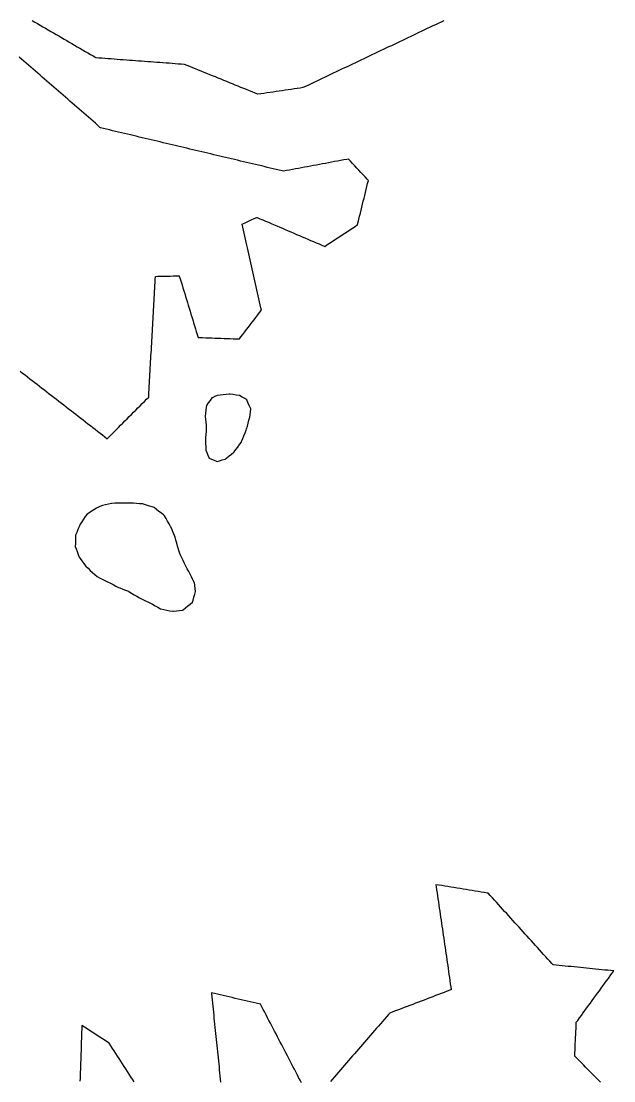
# Model space of a CAD drawing. Header units: millimetres. Extents: x 32 to 3054, y 42 to 5568.
# Drawn here: x 2623.8 to 2817.5, y 3836.1 to 4182.5 of the extents above; entities that cross this region are included whole.
import ezdxf

# ---------------------------------------------------------------- set-up
doc = ezdxf.new("R2010")
doc.units = ezdxf.units.MM
for name, color, linetype in [('ALL_ISLANDS', 7, 'Continuous'), ('OUTLINE_ISLAND_01', 7, 'Continuous'), ('OUTLINE_ISLAND_18', 7, 'Continuous'), ('OUTLINE_ISLAND_52', 7, 'Continuous')]:
    doc.layers.add(name, color=color, linetype=linetype)

msp = doc.modelspace()

# ---------------------------------------------------------------- linework, layer by layer
at = {"layer": 'ALL_ISLANDS'}
for points in [[(2627.4408, 4182.7192), (2628.3051, 4182.2162), (2629.1693, 4181.7131), (2630.0336, 4181.21), (2630.8978, 4180.7069), (2631.762, 4180.2038), (2632.6263, 4179.7007), (2633.4905, 4179.1977), (2634.3547, 4178.6946), (2635.219, 4178.1915), (2636.0832, 4177.6884), (2636.9474, 4177.1853), (2637.8117, 4176.6822), (2638.6759, 4176.1791), (2639.5402, 4175.6761), (2640.4044, 4175.173), (2641.2686, 4174.6699), (2642.1329, 4174.1668), (2642.9971, 4173.6637), (2643.8613, 4173.1606), (2644.7256, 4172.6576), (2645.5898, 4172.1545), (2646.4541, 4171.6514), (2647.3183, 4171.1483), (2648.1825, 4170.6452), (2648.2021, 4170.6438), (2649.1993, 4170.5692), (2650.1965, 4170.4947), (2651.1937, 4170.4201), (2652.1909, 4170.3456), (2653.1881, 4170.271), (2654.1854, 4170.1965), (2655.1826, 4170.1219), (2656.1798, 4170.0474), (2657.177, 4169.9728), (2658.1742, 4169.8983), (2659.1714, 4169.8237), (2660.1687, 4169.7492), (2661.1659, 4169.6746), (2662.1631, 4169.6001), (2663.1603, 4169.5255), (2664.1575, 4169.451), (2665.1547, 4169.3764), (2666.152, 4169.3019), (2667.1492, 4169.2273), (2668.1464, 4169.1527), (2669.1436, 4169.0782), (2670.1408, 4169.0036), (2671.138, 4168.9291), (2672.1353, 4168.8545), (2673.1325, 4168.78), (2674.1297, 4168.7054), (2675.1269, 4168.6309), (2676.1241, 4168.5563), (2677.1214, 4168.4818), (2677.9296, 4168.1533), (2678.856, 4167.7767), (2679.7824, 4167.4002), (2680.7088, 4167.0237), (2681.6352, 4166.6471), (2682.5616, 4166.2706), (2683.488, 4165.894), (2684.4144, 4165.5175), (2685.3408, 4165.141), (2686.2672, 4164.7644), (2687.1936, 4164.3879), (2688.12, 4164.0114), (2689.0464, 4163.6348), (2689.9728, 4163.2583), (2690.8992, 4162.8817), (2691.8256, 4162.5052), (2692.752, 4162.1287), (2693.6784, 4161.7521), (2694.6048, 4161.3756), (2695.5312, 4160.999), (2696.4576, 4160.6225), (2697.384, 4160.246), (2698.3104, 4159.8694), (2699.2368, 4159.4929), (2700.1632, 4159.1163), (2701.0896, 4158.7398), (2701.1708, 4158.7516), (2702.1604, 4158.8954), (2703.15, 4159.0392), (2704.1396, 4159.183), (2705.1292, 4159.3268), (2706.1189, 4159.4706), (2707.1085, 4159.6144), (2708.0981, 4159.7582), (2709.0877, 4159.902), (2710.0773, 4160.0458), (2711.0669, 4160.1896), (2712.0565, 4160.3335), (2713.0461, 4160.4773), (2714.0357, 4160.6211), (2715.0253, 4160.7649), (2716.0149, 4160.9087), (2716.8866, 4161.3227), (2717.7899, 4161.7517), (2718.6932, 4162.1807), (2719.5965, 4162.6097), (2720.4998, 4163.0387), (2721.4031, 4163.4678), (2722.3064, 4163.8968), (2723.2097, 4164.3258), (2724.113, 4164.7548), (2725.0163, 4165.1838), (2725.9196, 4165.6128), (2726.8229, 4166.0418), (2727.7262, 4166.4709), (2728.6295, 4166.8999), (2729.5328, 4167.3289), (2730.4361, 4167.7579), (2731.3394, 4168.1869), (2732.2427, 4168.6159), (2733.146, 4169.0449), (2734.0493, 4169.474), (2734.9526, 4169.903), (2735.8559, 4170.332), (2736.7592, 4170.761), (2737.6625, 4171.19), (2738.5658, 4171.619), (2739.4691, 4172.048), (2740.3724, 4172.477), (2741.2757, 4172.9061), (2742.179, 4173.3351), (2743.0823, 4173.7641), (2743.9856, 4174.1931), (2744.8889, 4174.6221), (2745.7922, 4175.0511), (2746.6955, 4175.4801), (2747.5988, 4175.9092), (2748.5021, 4176.3382), (2749.4054, 4176.7672), (2750.3087, 4177.1962), (2751.212, 4177.6252), (2752.1153, 4178.0542), (2753.0186, 4178.4832), (2753.9219, 4178.9123), (2754.8252, 4179.3413), (2755.7285, 4179.7703), (2756.6318, 4180.1993), (2757.535, 4180.6283), (2758.4383, 4181.0573), (2759.3416, 4181.4863), (2760.2449, 4181.9154), (2761.1482, 4182.3444), (2762.0515, 4182.7734)], [(2623.4974, 4068.076), (2624.2873, 4067.4628), (2625.0773, 4066.8497), (2625.8672, 4066.2365), (2626.6572, 4065.6233), (2627.4471, 4065.0102), (2628.2371, 4064.397), (2629.027, 4063.7838), (2629.817, 4063.1706), (2630.6069, 4062.5575), (2631.3969, 4061.9443), (2632.1869, 4061.3311), (2632.9768, 4060.718), (2633.7668, 4060.1048), (2634.5567, 4059.4916), (2635.3467, 4058.8785), (2636.1366, 4058.2653), (2636.9266, 4057.6521), (2637.7165, 4057.039), (2638.5065, 4056.4258), (2639.2964, 4055.8126), (2640.0864, 4055.1995), (2640.8763, 4054.5863), (2641.6663, 4053.9731), (2642.4562, 4053.36), (2643.2462, 4052.7468), (2644.0361, 4052.1336), (2644.8261, 4051.5205), (2645.6161, 4050.9073), (2646.406, 4050.2941), (2647.196, 4049.681), (2647.9859, 4049.0678), (2648.7759, 4048.4546), (2649.5658, 4047.8415), (2650.3558, 4047.2283), (2651.1457, 4046.6151), (2651.9357, 4046.002), (2652.0859, 4046.153), (2652.7912, 4046.8619), (2653.4965, 4047.5708), (2654.2018, 4048.2797), (2654.9071, 4048.9887), (2655.6123, 4049.6976), (2656.3176, 4050.4065), (2657.0229, 4051.1154), (2657.7282, 4051.8243), (2658.4335, 4052.5333), (2659.1388, 4053.2422), (2659.8441, 4053.9511), (2660.5494, 4054.66), (2661.2546, 4055.369), (2661.9599, 4056.0779), (2662.6652, 4056.7868), (2663.3705, 4057.4957), (2664.0758, 4058.2046), (2664.7811, 4058.9136), (2665.4864, 4059.6225), (2665.5149, 4060.1391), (2665.57, 4061.1376), (2665.6251, 4062.1361), (2665.6802, 4063.1346), (2665.7353, 4064.133), (2665.7904, 4065.1315), (2665.8455, 4066.13), (2665.9006, 4067.1285), (2665.9557, 4068.127), (2666.0109, 4069.1254), (2666.066, 4070.1239), (2666.1211, 4071.1224), (2666.1762, 4072.1209), (2666.2313, 4073.1194), (2666.2864, 4074.1178), (2666.3415, 4075.1163), (2666.3966, 4076.1148), (2666.4517, 4077.1133), (2666.5068, 4078.1118), (2666.5619, 4079.1102), (2666.617, 4080.1087), (2666.6722, 4081.1072), (2666.7273, 4082.1057), (2666.7824, 4083.1042), (2666.8375, 4084.1027), (2666.8926, 4085.1011), (2666.9477, 4086.0996), (2667.0028, 4087.0981), (2667.0579, 4088.0966), (2667.113, 4089.0951), (2667.1681, 4090.0935), (2667.2232, 4091.092), (2667.2783, 4092.0905), (2667.3334, 4093.089), (2667.3886, 4094.0875), (2667.4437, 4095.0859), (2667.4988, 4096.0844), (2667.5539, 4097.0829), (2667.609, 4098.0814), (2667.6641, 4099.0799), (2668.4741, 4099.0974), (2669.4738, 4099.1191), (2670.4736, 4099.1408), (2671.4734, 4099.1624), (2672.4731, 4099.1841), (2673.4729, 4099.2058), (2674.4727, 4099.2274), (2675.4724, 4099.2491), (2675.491, 4099.1884), (2675.7834, 4098.2321), (2676.0758, 4097.2758), (2676.3683, 4096.3195), (2676.6607, 4095.3632), (2676.9531, 4094.4069), (2677.2455, 4093.4506), (2677.5379, 4092.4943), (2677.8303, 4091.5381), (2678.1228, 4090.5818), (2678.4152, 4089.6255), (2678.7076, 4088.6692), (2679, 4087.7129), (2679.2924, 4086.7566), (2679.5849, 4085.8003), (2679.8773, 4084.844), (2680.1697, 4083.8877), (2680.4621, 4082.9314), (2680.7545, 4081.9752), (2681.047, 4081.0189), (2681.3394, 4080.0626), (2681.6318, 4079.1063), (2682.1118, 4079.0887), (2683.1111, 4079.0522), (2684.1104, 4079.0156), (2685.1098, 4078.9791), (2686.1091, 4078.9425), (2687.1084, 4078.906), (2688.1078, 4078.8695), (2689.1071, 4078.8329), (2690.1064, 4078.7964), (2691.1058, 4078.7598), (2692.1051, 4078.7233), (2693.1044, 4078.6867), (2694.1038, 4078.6502), (2695.1031, 4078.6136), (2695.6398, 4079.3133), (2696.2484, 4080.1067), (2696.8571, 4080.9002), (2697.4657, 4081.6936), (2698.0743, 4082.4871), (2698.683, 4083.2805), (2699.2916, 4084.0739), (2699.9003, 4084.8674), (2700.5089, 4085.6608), (2701.1176, 4086.4543), (2701.7262, 4087.2477), (2702.3348, 4088.0412), (2702.156, 4088.8424), (2701.9382, 4089.8183), (2701.7204, 4090.7943), (2701.5026, 4091.7703), (2701.2848, 4092.7463), (2701.067, 4093.7223), (2700.8492, 4094.6983), (2700.6314, 4095.6743), (2700.4136, 4096.6503), (2700.1958, 4097.6263), (2699.978, 4098.6023), (2699.7602, 4099.5783), (2699.5424, 4100.5543), (2699.3246, 4101.5303), (2699.1068, 4102.5062), (2698.889, 4103.4822), (2698.6712, 4104.4582), (2698.4534, 4105.4342), (2698.2355, 4106.4102), (2698.0177, 4107.3862), (2697.7999, 4108.3622), (2697.5821, 4109.3382), (2697.3643, 4110.3142), (2697.1465, 4111.2902), (2696.9287, 4112.2662), (2696.7109, 4113.2422), (2696.4931, 4114.2182), (2696.2753, 4115.1941), (2696.0575, 4116.1701), (2696.2804, 4116.274), (2697.1869, 4116.6962), (2698.0934, 4117.1184), (2698.9999, 4117.5407), (2699.9064, 4117.9629), (2700.8128, 4118.3851), (2700.9298, 4118.3351), (2701.8491, 4117.9416), (2702.7684, 4117.5481), (2703.6878, 4117.1546), (2704.6071, 4116.7611), (2705.5264, 4116.3676), (2706.4457, 4115.974), (2707.3651, 4115.5805), (2708.2844, 4115.187), (2709.2037, 4114.7935), (2710.123, 4114.4), (2711.0423, 4114.0065), (2711.9617, 4113.613), (2712.881, 4113.2195), (2713.8003, 4112.826), (2714.7196, 4112.4325), (2715.639, 4112.039), (2716.5583, 4111.6455), (2717.4776, 4111.252), (2718.3969, 4110.8585), (2719.3162, 4110.465), (2720.2356, 4110.0715), (2721.1549, 4109.678), (2722.0742, 4109.2845), (2722.9935, 4108.891), (2723.7277, 4109.376), (2724.562, 4109.9272), (2725.3964, 4110.4785), (2726.2307, 4111.0297), (2727.0651, 4111.5809), (2727.8994, 4112.1322), (2728.7338, 4112.6834), (2729.5681, 4113.2346), (2730.4025, 4113.7859), (2731.2368, 4114.3371), (2732.0712, 4114.8884), (2732.9055, 4115.4396), (2733.7399, 4115.9908), (2733.9453, 4116.8291), (2734.1834, 4117.8004), (2734.4214, 4118.7716), (2734.6595, 4119.7429), (2734.8976, 4120.7141), (2735.1356, 4121.6854), (2735.3737, 4122.6566), (2735.6117, 4123.6279), (2735.8498, 4124.5991), (2736.0878, 4125.5704), (2736.3259, 4126.5416), (2736.564, 4127.5129), (2736.802, 4128.4841), (2737.0401, 4129.4554), (2737.2781, 4130.4266), (2736.8926, 4130.842), (2736.2122, 4131.5749), (2735.5319, 4132.3078), (2734.8516, 4133.0407), (2734.1712, 4133.7736), (2733.4909, 4134.5065), (2732.8105, 4135.2393), (2732.1302, 4135.9722), (2731.4498, 4136.7051), (2730.7695, 4137.438), (2730.1836, 4137.3285), (2729.2006, 4137.1447), (2728.2176, 4136.9609), (2727.2347, 4136.7772), (2726.2517, 4136.5934), (2725.2687, 4136.4096), (2724.2858, 4136.2258), (2723.3028, 4136.0421), (2722.3198, 4135.8583), (2721.3369, 4135.6745), (2720.3539, 4135.4907), (2719.3709, 4135.3069), (2718.388, 4135.1232), (2717.405, 4134.9394), (2716.422, 4134.7556), (2715.4391, 4134.5718), (2714.4561, 4134.3881), (2713.4731, 4134.2043), (2712.4902, 4134.0205), (2711.5072, 4133.8367), (2710.5242, 4133.653), (2709.5413, 4133.4692), (2709.1092, 4133.5716), (2708.1362, 4133.8022), (2707.1631, 4134.0329), (2706.1901, 4134.2635), (2705.217, 4134.4941), (2704.244, 4134.7248), (2703.271, 4134.9554), (2702.2979, 4135.1861), (2701.3249, 4135.4167), (2700.3518, 4135.6473), (2699.3788, 4135.878), (2698.4058, 4136.1086), (2697.4327, 4136.3393), (2696.4597, 4136.5699), (2695.4867, 4136.8005), (2694.5136, 4137.0312), (2693.5406, 4137.2618), (2692.5675, 4137.4925), (2691.5945, 4137.7231), (2690.6215, 4137.9537), (2689.6484, 4138.1844), (2688.6754, 4138.415), (2687.7023, 4138.6457), (2686.7293, 4138.8763), (2685.7563, 4139.1069), (2684.7832, 4139.3376), (2683.8102, 4139.5682), (2682.8371, 4139.7989), (2681.8641, 4140.0295), (2680.8911, 4140.2601), (2679.918, 4140.4908), (2678.945, 4140.7214), (2677.9719, 4140.9521), (2676.9989, 4141.1827), (2676.0259, 4141.4133), (2675.0528, 4141.644), (2674.0798, 4141.8746), (2673.1067, 4142.1052), (2672.1337, 4142.3359), (2671.1607, 4142.5665), (2670.1876, 4142.7972), (2669.2146, 4143.0278), (2668.2416, 4143.2584), (2667.2685, 4143.4891), (2666.2955, 4143.7197), (2665.3224, 4143.9504), (2664.3494, 4144.181), (2663.3764, 4144.4116), (2662.4033, 4144.6423), (2661.4303, 4144.8729), (2660.4572, 4145.1036), (2659.4842, 4145.3342), (2658.5112, 4145.5648), (2657.5381, 4145.7955), (2656.5651, 4146.0261), (2655.592, 4146.2568), (2654.619, 4146.4874), (2653.646, 4146.718), (2652.6729, 4146.9487), (2651.6999, 4147.1793), (2650.7268, 4147.41), (2649.7538, 4147.6406), (2649.5608, 4147.8087), (2648.8068, 4148.4656), (2648.0528, 4149.1225), (2647.2988, 4149.7794), (2646.5448, 4150.4362), (2645.7908, 4151.0931), (2645.0368, 4151.75), (2644.2828, 4152.4069), (2643.5288, 4153.0637), (2642.7748, 4153.7206), (2642.0208, 4154.3775), (2641.2668, 4155.0344), (2640.5128, 4155.6912), (2639.7588, 4156.3481), (2639.0048, 4157.005), (2638.2508, 4157.6619), (2637.4968, 4158.3187), (2636.7428, 4158.9756), (2635.9888, 4159.6325), (2635.2348, 4160.2894), (2634.4808, 4160.9462), (2633.7268, 4161.6031), (2632.9728, 4162.26), (2632.2188, 4162.9169), (2631.4648, 4163.5737), (2630.7108, 4164.2306), (2629.9568, 4164.8875), (2629.2028, 4165.5444), (2628.4488, 4166.2012), (2627.6948, 4166.8581), (2626.9408, 4167.515), (2626.1868, 4168.1719), (2625.4328, 4168.8287), (2624.6788, 4169.4856), (2623.9248, 4170.1425), (2623.1708, 4170.7994)], [(2813.146, 3835.5793), (2812.4442, 3836.2917), (2811.7424, 3837.0041), (2811.0406, 3837.7164), (2810.3388, 3838.4288), (2809.637, 3839.1412), (2808.9352, 3839.8535), (2808.2334, 3840.5659), (2807.5316, 3841.2783), (2806.8298, 3841.9906), (2806.1279, 3842.703), (2805.4261, 3843.4154), (2804.7243, 3844.1277), (2804.7271, 3844.1881), (2804.7729, 3845.1871), (2804.8188, 3846.186), (2804.8646, 3847.185), (2804.9104, 3848.1839), (2804.9562, 3849.1829), (2805.0021, 3850.1818), (2805.0479, 3851.1808), (2805.0937, 3852.1797), (2805.1395, 3853.1787), (2805.1854, 3854.1776), (2805.2312, 3855.1766), (2805.7007, 3855.8206), (2806.2898, 3856.6286), (2806.879, 3857.4367), (2807.4681, 3858.2447), (2808.0572, 3859.0528), (2808.6463, 3859.8608), (2809.2354, 3860.6689), (2809.8246, 3861.4769), (2810.4137, 3862.285), (2811.0028, 3863.093), (2811.5919, 3863.9011), (2812.181, 3864.7091), (2812.7701, 3865.5172), (2813.3593, 3866.3252), (2813.9484, 3867.1332), (2814.5375, 3867.9413), (2815.1266, 3868.7493), (2815.7157, 3869.5574), (2816.3049, 3870.3654), (2816.894, 3871.1735), (2817.4831, 3871.9815), (2816.5208, 3872.0783), (2815.5258, 3872.1784), (2814.5308, 3872.2785), (2813.5358, 3872.3785), (2812.5409, 3872.4786), (2811.5459, 3872.5787), (2810.5509, 3872.6787), (2809.5559, 3872.7788), (2808.5609, 3872.8789), (2807.566, 3872.979), (2806.571, 3873.079), (2805.576, 3873.1791), (2804.581, 3873.2792), (2803.586, 3873.3792), (2802.5911, 3873.4793), (2801.5961, 3873.5794), (2800.6011, 3873.6795), (2799.6061, 3873.7795), (2798.6111, 3873.8796), (2797.6162, 3873.9797), (2797.2408, 3874.3948), (2796.5702, 3875.1366), (2795.8996, 3875.8785), (2795.229, 3876.6203), (2794.5584, 3877.3621), (2793.8878, 3878.1039), (2793.2172, 3878.8457), (2792.5466, 3879.5875), (2791.8759, 3880.3293), (2791.2053, 3881.0711), (2790.5347, 3881.8129), (2789.8641, 3882.5547), (2789.1935, 3883.2965), (2788.5229, 3884.0383), (2787.8523, 3884.7801), (2787.1816, 3885.5219), (2786.511, 3886.2638), (2785.8404, 3887.0056), (2785.1698, 3887.7474), (2784.4992, 3888.4892), (2783.8286, 3889.231), (2783.158, 3889.9728), (2782.4873, 3890.7146), (2781.8167, 3891.4564), (2781.1461, 3892.1982), (2780.4755, 3892.94), (2779.8049, 3893.6818), (2779.1343, 3894.4236), (2778.4637, 3895.1654), (2777.7931, 3895.9072), (2777.1224, 3896.6491), (2776.4518, 3897.3909), (2776.1091, 3897.4467), (2775.1221, 3897.6076), (2774.1351, 3897.7684), (2773.1481, 3897.9292), (2772.1612, 3898.0901), (2771.1742, 3898.2509), (2770.1872, 3898.4117), (2769.2002, 3898.5726), (2768.2132, 3898.7334), (2767.2263, 3898.8943), (2766.2393, 3899.0551), (2765.2523, 3899.2159), (2764.2653, 3899.3768), (2763.2783, 3899.5376), (2762.2913, 3899.6984), (2761.3044, 3899.8593), (2760.3174, 3900.0201), (2759.3304, 3900.1809), (2759.4337, 3899.4732), (2759.5782, 3898.4837), (2759.7227, 3897.4942), (2759.8671, 3896.5047), (2760.0116, 3895.5151), (2760.1561, 3894.5256), (2760.3005, 3893.5361), (2760.445, 3892.5466), (2760.5895, 3891.5571), (2760.7339, 3890.5676), (2760.8784, 3889.5781), (2761.0228, 3888.5886), (2761.1673, 3887.5991), (2761.3118, 3886.6096), (2761.4562, 3885.62), (2761.6007, 3884.6305), (2761.7452, 3883.641), (2761.8896, 3882.6515), (2762.0341, 3881.662), (2762.1786, 3880.6725), (2762.323, 3879.683), (2762.4675, 3878.6935), (2762.612, 3877.704), (2762.7564, 3876.7145), (2762.9009, 3875.7249), (2763.0453, 3874.7354), (2763.1898, 3873.7459), (2763.3343, 3872.7564), (2763.4787, 3871.7669), (2763.6232, 3870.7774), (2763.7677, 3869.7879), (2763.9121, 3868.7984), (2764.0566, 3867.8089), (2764.2011, 3866.8194), (2764.3455, 3865.8298), (2763.9214, 3865.6686), (2762.9867, 3865.3131), (2762.052, 3864.9576), (2761.1174, 3864.6022), (2760.1827, 3864.2467), (2759.248, 3863.8913), (2758.3133, 3863.5358), (2757.3786, 3863.1803), (2756.4439, 3862.8249), (2755.5092, 3862.4694), (2754.5745, 3862.114), (2753.6398, 3861.7585), (2752.7051, 3861.403), (2751.7704, 3861.0476), (2750.8357, 3860.6921), (2749.9011, 3860.3367), (2748.9664, 3859.9812), (2748.0317, 3859.6257), (2747.097, 3859.2703), (2746.1623, 3858.9148), (2745.2276, 3858.5594), (2744.2929, 3858.2039), (2743.8896, 3857.7409), (2743.2327, 3856.9868), (2742.5759, 3856.2328), (2741.9191, 3855.4787), (2741.2622, 3854.7247), (2740.6054, 3853.9707), (2739.9486, 3853.2166), (2739.2917, 3852.4626), (2738.6349, 3851.7086), (2737.9781, 3850.9545), (2737.3213, 3850.2005), (2736.6644, 3849.4464), (2736.0076, 3848.6924), (2735.3508, 3847.9384), (2734.6939, 3847.1843), (2734.0371, 3846.4303), (2733.3803, 3845.6762), (2732.7234, 3844.9222), (2732.0666, 3844.1682), (2731.4098, 3843.4141), (2730.7529, 3842.6601), (2730.0961, 3841.9061), (2729.4393, 3841.152), (2728.7825, 3840.398), (2728.1256, 3839.6439), (2727.4688, 3838.8899), (2726.812, 3838.1359), (2726.1551, 3837.3818), (2725.4983, 3836.6278), (2724.8415, 3835.8738)], [(2715.4064, 3835.4001), (2714.9447, 3836.2872), (2714.483, 3837.1742), (2714.0213, 3838.0612), (2713.5596, 3838.9482), (2713.0978, 3839.8353), (2712.6361, 3840.7223), (2712.1744, 3841.6093), (2711.7127, 3842.4964), (2711.251, 3843.3834), (2710.7893, 3844.2704), (2710.3276, 3845.1575), (2709.8659, 3846.0445), (2709.4041, 3846.9315), (2708.9424, 3847.8186), (2708.4807, 3848.7056), (2708.019, 3849.5926), (2707.5573, 3850.4796), (2707.0956, 3851.3667), (2706.6339, 3852.2537), (2706.1722, 3853.1407), (2705.7105, 3854.0278), (2705.2487, 3854.9148), (2704.787, 3855.8018), (2704.3253, 3856.6889), (2703.8636, 3857.5759), (2703.4019, 3858.4629), (2702.9402, 3859.3499), (2702.4785, 3860.237), (2702.0168, 3861.124), (2701.5584, 3861.2291), (2700.5837, 3861.4525), (2699.609, 3861.6759), (2698.6343, 3861.8994), (2697.6596, 3862.1228), (2696.6848, 3862.3462), (2695.7101, 3862.5696), (2694.7354, 3862.7931), (2693.7607, 3863.0165), (2692.786, 3863.2399), (2691.8112, 3863.4634), (2690.8365, 3863.6868), (2689.8618, 3863.9102), (2688.8871, 3864.1336), (2687.9124, 3864.3571), (2686.9376, 3864.5805), (2685.9629, 3864.8039), (2685.9969, 3864.4742), (2686.0995, 3863.4795), (2686.2022, 3862.4848), (2686.3048, 3861.4901), (2686.4074, 3860.4953), (2686.51, 3859.5006), (2686.6126, 3858.5059), (2686.7152, 3857.5112), (2686.8178, 3856.5165), (2686.9205, 3855.5217), (2687.0231, 3854.527), (2687.1257, 3853.5323), (2687.2283, 3852.5376), (2687.3309, 3851.5428), (2687.4335, 3850.5481), (2687.5362, 3849.5534), (2687.6388, 3848.5587), (2687.7414, 3847.564), (2687.844, 3846.5692), (2687.9466, 3845.5745), (2688.0492, 3844.5798), (2688.1518, 3843.5851), (2688.2545, 3842.5904), (2688.3571, 3841.5956), (2688.4597, 3840.6009), (2688.5623, 3839.6062), (2688.6649, 3838.6115), (2688.7675, 3837.6167), (2688.8702, 3836.622), (2688.9728, 3835.6273)], [(2660.6758, 3835.7215), (2660.1364, 3836.5636), (2659.5971, 3837.4057), (2659.0578, 3838.2479), (2658.5185, 3839.09), (2657.9792, 3839.9321), (2657.4399, 3840.7742), (2656.9006, 3841.6163), (2656.3613, 3842.4584), (2655.822, 3843.3005), (2655.2827, 3844.1426), (2654.7434, 3844.9847), (2654.204, 3845.8268), (2653.6647, 3846.6689), (2653.1254, 3847.511), (2652.5861, 3848.3531), (2652.0524, 3848.697), (2651.2117, 3849.2386), (2650.371, 3849.7801), (2649.5304, 3850.3217), (2648.6897, 3850.8632), (2647.8491, 3851.4048), (2647.0084, 3851.9464), (2646.1677, 3852.4879), (2645.3271, 3853.0295), (2644.4864, 3853.571), (2643.6457, 3854.1126), (2643.6382, 3853.901), (2643.6028, 3852.9016), (2643.5674, 3851.9022), (2643.5319, 3850.9029), (2643.4965, 3849.9035), (2643.4611, 3848.9041), (2643.4257, 3847.9048), (2643.3902, 3846.9054), (2643.3548, 3845.906), (2643.3194, 3844.9066), (2643.2839, 3843.9073), (2643.2485, 3842.9079), (2643.2131, 3841.9085), (2643.1776, 3840.9091), (2643.1422, 3839.9098), (2643.1068, 3838.9104), (2643.0713, 3837.911), (2643.0359, 3836.9117), (2643.0005, 3835.9123)]]:
    msp.add_lwpolyline(points, dxfattribs=at)
for points in [[(2695.0534, 4060.1328), (2694.0626, 4060.2678), (2693.0717, 4060.4029), (2692.0809, 4060.538), (2691.8116, 4060.5133), (2690.8158, 4060.422), (2689.82, 4060.3306), (2688.8241, 4060.2393), (2687.8283, 4060.1479), (2687.0748, 4059.7914), (2686.1709, 4059.3637), (2686.1418, 4059.3242), (2685.548, 4058.5196), (2684.9543, 4057.7149), (2684.3605, 4056.9103), (2684.2943, 4056.2929), (2684.1876, 4055.2986), (2684.0809, 4054.3043), (2683.9742, 4053.31), (2684.0523, 4052.3779), (2684.1358, 4051.3814), (2684.2193, 4050.3849), (2684.3028, 4049.3883), (2684.2169, 4048.3978), (2684.1305, 4047.4015), (2684.0441, 4046.4053), (2684.0465, 4046.2945), (2684.068, 4045.2947), (2684.0895, 4044.2949), (2684.111, 4043.2952), (2684.1325, 4042.2954), (2684.4657, 4041.4976), (2684.851, 4040.5748), (2685.2364, 4039.652), (2685.9765, 4039.3339), (2686.8952, 4038.939), (2687.8139, 4038.5441), (2688.578, 4038.7774), (2689.5344, 4039.0696), (2690.4908, 4039.3617), (2690.9779, 4039.7452), (2691.7637, 4040.3637), (2692.5494, 4040.9823), (2693.3351, 4041.6009), (2693.3922, 4041.6781), (2693.9863, 4042.4825), (2694.5804, 4043.2869), (2695.1745, 4044.0913), (2695.7686, 4044.8957), (2695.8524, 4045.1041), (2696.2255, 4046.0319), (2696.5986, 4046.9597), (2696.9717, 4047.8875), (2697.3448, 4048.8153), (2697.4492, 4049.1894), (2697.7178, 4050.1527), (2697.9865, 4051.1159), (2698.2552, 4052.0791), (2698.5239, 4053.0424), (2698.6103, 4053.8264), (2698.7199, 4054.8203), (2698.8294, 4055.8143), (2698.7451, 4056.0004), (2698.3322, 4056.9112), (2697.9193, 4057.822), (2697.5064, 4058.7327), (2696.8517, 4059.1064), (2695.9832, 4059.6021), (2695.1147, 4060.0978)], [(2645.3348, 4021.3321), (2644.7613, 4020.5129), (2644.1878, 4019.6937), (2643.6143, 4018.8744), (2643.0408, 4018.0552), (2642.7084, 4017.2196), (2642.3388, 4016.2904), (2641.9692, 4015.3613), (2641.5996, 4014.4321), (2641.5778, 4013.7796), (2641.5445, 4012.7802), (2641.5112, 4011.7807), (2641.4779, 4010.7813), (2641.756, 4010.0305), (2642.1035, 4009.0928), (2642.4509, 4008.1551), (2642.7983, 4007.2174), (2643.0719, 4006.8375), (2643.6563, 4006.026), (2644.2407, 4005.2145), (2644.8251, 4004.4031), (2644.9192, 4004.3164), (2645.6548, 4003.639), (2646.3903, 4002.9616), (2647.1259, 4002.2841), (2647.8615, 4001.6067), (2648.5971, 4000.9292), (2649.3718, 4000.5377), (2650.2642, 4000.0865), (2651.1567, 3999.6354), (2652.0491, 3999.1843), (2652.9416, 3998.7332), (2653.8341, 3998.2821), (2654.7265, 3997.8309), (2655.619, 3997.3798), (2656.0638, 3997.2039), (2656.9937, 3996.8362), (2657.9236, 3996.4685), (2658.8536, 3996.1007), (2659.013, 3996.0083), (2659.8783, 3995.507), (2660.7435, 3995.0056), (2661.6087, 3994.5042), (2662.4739, 3994.0028), (2662.6811, 3993.9008), (2663.5782, 3993.4589), (2664.4753, 3993.017), (2665.3723, 3992.5751), (2666.2694, 3992.1332), (2666.7549, 3991.8596), (2667.6261, 3991.3688), (2668.4974, 3990.8779), (2669.3686, 3990.387), (2669.42, 3990.3764), (2670.3993, 3990.174), (2671.3786, 3989.9716), (2672.3579, 3989.7692), (2673.3372, 3989.5668), (2673.5998, 3989.6005), (2674.5917, 3989.7276), (2675.5836, 3989.8548), (2676.5754, 3989.9819), (2676.6945, 3990.0762), (2677.4783, 3990.6972), (2678.2621, 3991.3182), (2679.046, 3991.9391), (2679.8298, 3992.5601), (2679.9961, 3993.1886), (2680.2518, 3994.1553), (2680.5076, 3995.1221), (2680.7634, 3996.0888), (2680.645, 3997.0318), (2680.5204, 3998.024), (2680.3958, 3999.0162), (2680.3919, 3999.0237), (2679.9327, 3999.9121), (2679.4735, 4000.8004), (2679.0144, 4001.6888), (2678.5552, 4002.5771), (2678.096, 4003.4655), (2677.6369, 4004.3538), (2677.1777, 4005.2422), (2676.7186, 4006.1305), (2676.2594, 4007.0189), (2675.9167, 4007.9152), (2675.5596, 4008.8493), (2675.2025, 4009.7833), (2675.1654, 4009.9235), (2674.9095, 4010.8902), (2674.6536, 4011.8569), (2674.3977, 4012.8236), (2674.1418, 4013.7903), (2673.8815, 4014.4075), (2673.4928, 4015.3288), (2673.1042, 4016.2502), (2672.7155, 4017.1716), (2672.6513, 4017.2853), (2672.1589, 4018.1556), (2671.6665, 4019.026), (2671.1741, 4019.8964), (2670.6817, 4020.7668), (2670.4071, 4020.9845), (2669.6235, 4021.6057), (2668.8398, 4022.227), (2668.0562, 4022.8482), (2667.2726, 4023.4694), (2666.6513, 4023.6783), (2665.7035, 4023.9971), (2664.7556, 4024.3158), (2663.8078, 4024.6345), (2663.5142, 4024.662), (2662.5186, 4024.7552), (2661.5229, 4024.8484), (2660.5273, 4024.9415), (2660.4465, 4024.9407), (2659.4465, 4024.9304), (2658.4466, 4024.9201), (2657.4466, 4024.9097), (2656.4467, 4024.8994), (2655.4467, 4024.8891), (2654.4468, 4024.8788), (2653.4468, 4024.8685), (2653.3396, 4024.8418), (2652.3693, 4024.5998), (2651.3991, 4024.3579), (2650.4288, 4024.116), (2649.4585, 4023.874), (2649.2778, 4023.7626), (2648.4265, 4023.2379), (2647.5752, 4022.7132), (2646.724, 4022.1884), (2645.8727, 4021.6637)]]:
    msp.add_lwpolyline(points, close=True, dxfattribs=at)
at = {"layer": 'OUTLINE_ISLAND_01'}
for points in [[(2627.4408, 4182.7192), (2628.3051, 4182.2162), (2629.1693, 4181.7131), (2630.0336, 4181.21), (2630.8978, 4180.7069), (2631.762, 4180.2038), (2632.6263, 4179.7007), (2633.4905, 4179.1977), (2634.3547, 4178.6946), (2635.219, 4178.1915), (2636.0832, 4177.6884), (2636.9474, 4177.1853), (2637.8117, 4176.6822), (2638.6759, 4176.1791), (2639.5402, 4175.6761), (2640.4044, 4175.173), (2641.2686, 4174.6699), (2642.1329, 4174.1668), (2642.9971, 4173.6637), (2643.8613, 4173.1606), (2644.7256, 4172.6576), (2645.5898, 4172.1545), (2646.4541, 4171.6514), (2647.3183, 4171.1483), (2648.1825, 4170.6452), (2648.2021, 4170.6438), (2649.1993, 4170.5692), (2650.1965, 4170.4947), (2651.1937, 4170.4201), (2652.1909, 4170.3456), (2653.1881, 4170.271), (2654.1854, 4170.1965), (2655.1826, 4170.1219), (2656.1798, 4170.0474), (2657.177, 4169.9728), (2658.1742, 4169.8983), (2659.1714, 4169.8237), (2660.1687, 4169.7492), (2661.1659, 4169.6746), (2662.1631, 4169.6001), (2663.1603, 4169.5255), (2664.1575, 4169.451), (2665.1547, 4169.3764), (2666.152, 4169.3019), (2667.1492, 4169.2273), (2668.1464, 4169.1527), (2669.1436, 4169.0782), (2670.1408, 4169.0036), (2671.138, 4168.9291), (2672.1353, 4168.8545), (2673.1325, 4168.78), (2674.1297, 4168.7054), (2675.1269, 4168.6309), (2676.1241, 4168.5563), (2677.1214, 4168.4818), (2677.9296, 4168.1533), (2678.856, 4167.7767), (2679.7824, 4167.4002), (2680.7088, 4167.0237), (2681.6352, 4166.6471), (2682.5616, 4166.2706), (2683.488, 4165.894), (2684.4144, 4165.5175), (2685.3408, 4165.141), (2686.2672, 4164.7644), (2687.1936, 4164.3879), (2688.12, 4164.0114), (2689.0464, 4163.6348), (2689.9728, 4163.2583), (2690.8992, 4162.8817), (2691.8256, 4162.5052), (2692.752, 4162.1287), (2693.6784, 4161.7521), (2694.6048, 4161.3756), (2695.5312, 4160.999), (2696.4576, 4160.6225), (2697.384, 4160.246), (2698.3104, 4159.8694), (2699.2368, 4159.4929), (2700.1632, 4159.1163), (2701.0896, 4158.7398), (2701.1708, 4158.7516), (2702.1604, 4158.8954), (2703.15, 4159.0392), (2704.1396, 4159.183), (2705.1292, 4159.3268), (2706.1189, 4159.4706), (2707.1085, 4159.6144), (2708.0981, 4159.7582), (2709.0877, 4159.902), (2710.0773, 4160.0458), (2711.0669, 4160.1896), (2712.0565, 4160.3335), (2713.0461, 4160.4773), (2714.0357, 4160.6211), (2715.0253, 4160.7649), (2716.0149, 4160.9087), (2716.8866, 4161.3227), (2717.7899, 4161.7517), (2718.6932, 4162.1807), (2719.5965, 4162.6097), (2720.4998, 4163.0387), (2721.4031, 4163.4678), (2722.3064, 4163.8968), (2723.2097, 4164.3258), (2724.113, 4164.7548), (2725.0163, 4165.1838), (2725.9196, 4165.6128), (2726.8229, 4166.0418), (2727.7262, 4166.4709), (2728.6295, 4166.8999), (2729.5328, 4167.3289), (2730.4361, 4167.7579), (2731.3394, 4168.1869), (2732.2427, 4168.6159), (2733.146, 4169.0449), (2734.0493, 4169.474), (2734.9526, 4169.903), (2735.8559, 4170.332), (2736.7592, 4170.761), (2737.6625, 4171.19), (2738.5658, 4171.619), (2739.4691, 4172.048), (2740.3724, 4172.477), (2741.2757, 4172.9061), (2742.179, 4173.3351), (2743.0823, 4173.7641), (2743.9856, 4174.1931), (2744.8889, 4174.6221), (2745.7922, 4175.0511), (2746.6955, 4175.4801), (2747.5988, 4175.9092), (2748.5021, 4176.3382), (2749.4054, 4176.7672), (2750.3087, 4177.1962), (2751.212, 4177.6252), (2752.1153, 4178.0542), (2753.0186, 4178.4832), (2753.9219, 4178.9123), (2754.8252, 4179.3413), (2755.7285, 4179.7703), (2756.6318, 4180.1993), (2757.535, 4180.6283), (2758.4383, 4181.0573), (2759.3416, 4181.4863), (2760.2449, 4181.9154), (2761.1482, 4182.3444), (2762.0515, 4182.7734)], [(2623.4974, 4068.076), (2624.2873, 4067.4628), (2625.0773, 4066.8497), (2625.8672, 4066.2365), (2626.6572, 4065.6233), (2627.4471, 4065.0102), (2628.2371, 4064.397), (2629.027, 4063.7838), (2629.817, 4063.1706), (2630.6069, 4062.5575), (2631.3969, 4061.9443), (2632.1869, 4061.3311), (2632.9768, 4060.718), (2633.7668, 4060.1048), (2634.5567, 4059.4916), (2635.3467, 4058.8785), (2636.1366, 4058.2653), (2636.9266, 4057.6521), (2637.7165, 4057.039), (2638.5065, 4056.4258), (2639.2964, 4055.8126), (2640.0864, 4055.1995), (2640.8763, 4054.5863), (2641.6663, 4053.9731), (2642.4562, 4053.36), (2643.2462, 4052.7468), (2644.0361, 4052.1336), (2644.8261, 4051.5205), (2645.6161, 4050.9073), (2646.406, 4050.2941), (2647.196, 4049.681), (2647.9859, 4049.0678), (2648.7759, 4048.4546), (2649.5658, 4047.8415), (2650.3558, 4047.2283), (2651.1457, 4046.6151), (2651.9357, 4046.002), (2652.0859, 4046.153), (2652.7912, 4046.8619), (2653.4965, 4047.5708), (2654.2018, 4048.2797), (2654.9071, 4048.9887), (2655.6123, 4049.6976), (2656.3176, 4050.4065), (2657.0229, 4051.1154), (2657.7282, 4051.8243), (2658.4335, 4052.5333), (2659.1388, 4053.2422), (2659.8441, 4053.9511), (2660.5494, 4054.66), (2661.2546, 4055.369), (2661.9599, 4056.0779), (2662.6652, 4056.7868), (2663.3705, 4057.4957), (2664.0758, 4058.2046), (2664.7811, 4058.9136), (2665.4864, 4059.6225), (2665.5149, 4060.1391), (2665.57, 4061.1376), (2665.6251, 4062.1361), (2665.6802, 4063.1346), (2665.7353, 4064.133), (2665.7904, 4065.1315), (2665.8455, 4066.13), (2665.9006, 4067.1285), (2665.9557, 4068.127), (2666.0109, 4069.1254), (2666.066, 4070.1239), (2666.1211, 4071.1224), (2666.1762, 4072.1209), (2666.2313, 4073.1194), (2666.2864, 4074.1178), (2666.3415, 4075.1163), (2666.3966, 4076.1148), (2666.4517, 4077.1133), (2666.5068, 4078.1118), (2666.5619, 4079.1102), (2666.617, 4080.1087), (2666.6722, 4081.1072), (2666.7273, 4082.1057), (2666.7824, 4083.1042), (2666.8375, 4084.1027), (2666.8926, 4085.1011), (2666.9477, 4086.0996), (2667.0028, 4087.0981), (2667.0579, 4088.0966), (2667.113, 4089.0951), (2667.1681, 4090.0935), (2667.2232, 4091.092), (2667.2783, 4092.0905), (2667.3334, 4093.089), (2667.3886, 4094.0875), (2667.4437, 4095.0859), (2667.4988, 4096.0844), (2667.5539, 4097.0829), (2667.609, 4098.0814), (2667.6641, 4099.0799), (2668.4741, 4099.0974), (2669.4738, 4099.1191), (2670.4736, 4099.1408), (2671.4734, 4099.1624), (2672.4731, 4099.1841), (2673.4729, 4099.2058), (2674.4727, 4099.2274), (2675.4724, 4099.2491), (2675.491, 4099.1884), (2675.7834, 4098.2321), (2676.0758, 4097.2758), (2676.3683, 4096.3195), (2676.6607, 4095.3632), (2676.9531, 4094.4069), (2677.2455, 4093.4506), (2677.5379, 4092.4943), (2677.8303, 4091.5381), (2678.1228, 4090.5818), (2678.4152, 4089.6255), (2678.7076, 4088.6692), (2679, 4087.7129), (2679.2924, 4086.7566), (2679.5849, 4085.8003), (2679.8773, 4084.844), (2680.1697, 4083.8877), (2680.4621, 4082.9314), (2680.7545, 4081.9752), (2681.047, 4081.0189), (2681.3394, 4080.0626), (2681.6318, 4079.1063), (2682.1118, 4079.0887), (2683.1111, 4079.0522), (2684.1104, 4079.0156), (2685.1098, 4078.9791), (2686.1091, 4078.9425), (2687.1084, 4078.906), (2688.1078, 4078.8695), (2689.1071, 4078.8329), (2690.1064, 4078.7964), (2691.1058, 4078.7598), (2692.1051, 4078.7233), (2693.1044, 4078.6867), (2694.1038, 4078.6502), (2695.1031, 4078.6136), (2695.6398, 4079.3133), (2696.2484, 4080.1067), (2696.8571, 4080.9002), (2697.4657, 4081.6936), (2698.0743, 4082.4871), (2698.683, 4083.2805), (2699.2916, 4084.0739), (2699.9003, 4084.8674), (2700.5089, 4085.6608), (2701.1176, 4086.4543), (2701.7262, 4087.2477), (2702.3348, 4088.0412), (2702.156, 4088.8424), (2701.9382, 4089.8183), (2701.7204, 4090.7943), (2701.5026, 4091.7703), (2701.2848, 4092.7463), (2701.067, 4093.7223), (2700.8492, 4094.6983), (2700.6314, 4095.6743), (2700.4136, 4096.6503), (2700.1958, 4097.6263), (2699.978, 4098.6023), (2699.7602, 4099.5783), (2699.5424, 4100.5543), (2699.3246, 4101.5303), (2699.1068, 4102.5062), (2698.889, 4103.4822), (2698.6712, 4104.4582), (2698.4534, 4105.4342), (2698.2355, 4106.4102), (2698.0177, 4107.3862), (2697.7999, 4108.3622), (2697.5821, 4109.3382), (2697.3643, 4110.3142), (2697.1465, 4111.2902), (2696.9287, 4112.2662), (2696.7109, 4113.2422), (2696.4931, 4114.2182), (2696.2753, 4115.1941), (2696.0575, 4116.1701), (2696.2804, 4116.274), (2697.1869, 4116.6962), (2698.0934, 4117.1184), (2698.9999, 4117.5407), (2699.9064, 4117.9629), (2700.8128, 4118.3851), (2700.9298, 4118.3351), (2701.8491, 4117.9416), (2702.7684, 4117.5481), (2703.6878, 4117.1546), (2704.6071, 4116.7611), (2705.5264, 4116.3676), (2706.4457, 4115.974), (2707.3651, 4115.5805), (2708.2844, 4115.187), (2709.2037, 4114.7935), (2710.123, 4114.4), (2711.0423, 4114.0065), (2711.9617, 4113.613), (2712.881, 4113.2195), (2713.8003, 4112.826), (2714.7196, 4112.4325), (2715.639, 4112.039), (2716.5583, 4111.6455), (2717.4776, 4111.252), (2718.3969, 4110.8585), (2719.3162, 4110.465), (2720.2356, 4110.0715), (2721.1549, 4109.678), (2722.0742, 4109.2845), (2722.9935, 4108.891), (2723.7277, 4109.376), (2724.562, 4109.9272), (2725.3964, 4110.4785), (2726.2307, 4111.0297), (2727.0651, 4111.5809), (2727.8994, 4112.1322), (2728.7338, 4112.6834), (2729.5681, 4113.2346), (2730.4025, 4113.7859), (2731.2368, 4114.3371), (2732.0712, 4114.8884), (2732.9055, 4115.4396), (2733.7399, 4115.9908), (2733.9453, 4116.8291), (2734.1834, 4117.8004), (2734.4214, 4118.7716), (2734.6595, 4119.7429), (2734.8976, 4120.7141), (2735.1356, 4121.6854), (2735.3737, 4122.6566), (2735.6117, 4123.6279), (2735.8498, 4124.5991), (2736.0878, 4125.5704), (2736.3259, 4126.5416), (2736.564, 4127.5129), (2736.802, 4128.4841), (2737.0401, 4129.4554), (2737.2781, 4130.4266), (2736.8926, 4130.842), (2736.2122, 4131.5749), (2735.5319, 4132.3078), (2734.8516, 4133.0407), (2734.1712, 4133.7736), (2733.4909, 4134.5065), (2732.8105, 4135.2393), (2732.1302, 4135.9722), (2731.4498, 4136.7051), (2730.7695, 4137.438), (2730.1836, 4137.3285), (2729.2006, 4137.1447), (2728.2176, 4136.9609), (2727.2347, 4136.7772), (2726.2517, 4136.5934), (2725.2687, 4136.4096), (2724.2858, 4136.2258), (2723.3028, 4136.0421), (2722.3198, 4135.8583), (2721.3369, 4135.6745), (2720.3539, 4135.4907), (2719.3709, 4135.3069), (2718.388, 4135.1232), (2717.405, 4134.9394), (2716.422, 4134.7556), (2715.4391, 4134.5718), (2714.4561, 4134.3881), (2713.4731, 4134.2043), (2712.4902, 4134.0205), (2711.5072, 4133.8367), (2710.5242, 4133.653), (2709.5413, 4133.4692), (2709.1092, 4133.5716), (2708.1362, 4133.8022), (2707.1631, 4134.0329), (2706.1901, 4134.2635), (2705.217, 4134.4941), (2704.244, 4134.7248), (2703.271, 4134.9554), (2702.2979, 4135.1861), (2701.3249, 4135.4167), (2700.3518, 4135.6473), (2699.3788, 4135.878), (2698.4058, 4136.1086), (2697.4327, 4136.3393), (2696.4597, 4136.5699), (2695.4867, 4136.8005), (2694.5136, 4137.0312), (2693.5406, 4137.2618), (2692.5675, 4137.4925), (2691.5945, 4137.7231), (2690.6215, 4137.9537), (2689.6484, 4138.1844), (2688.6754, 4138.415), (2687.7023, 4138.6457), (2686.7293, 4138.8763), (2685.7563, 4139.1069), (2684.7832, 4139.3376), (2683.8102, 4139.5682), (2682.8371, 4139.7989), (2681.8641, 4140.0295), (2680.8911, 4140.2601), (2679.918, 4140.4908), (2678.945, 4140.7214), (2677.9719, 4140.9521), (2676.9989, 4141.1827), (2676.0259, 4141.4133), (2675.0528, 4141.644), (2674.0798, 4141.8746), (2673.1067, 4142.1052), (2672.1337, 4142.3359), (2671.1607, 4142.5665), (2670.1876, 4142.7972), (2669.2146, 4143.0278), (2668.2416, 4143.2584), (2667.2685, 4143.4891), (2666.2955, 4143.7197), (2665.3224, 4143.9504), (2664.3494, 4144.181), (2663.3764, 4144.4116), (2662.4033, 4144.6423), (2661.4303, 4144.8729), (2660.4572, 4145.1036), (2659.4842, 4145.3342), (2658.5112, 4145.5648), (2657.5381, 4145.7955), (2656.5651, 4146.0261), (2655.592, 4146.2568), (2654.619, 4146.4874), (2653.646, 4146.718), (2652.6729, 4146.9487), (2651.6999, 4147.1793), (2650.7268, 4147.41), (2649.7538, 4147.6406), (2649.5608, 4147.8087), (2648.8068, 4148.4656), (2648.0528, 4149.1225), (2647.2988, 4149.7794), (2646.5448, 4150.4362), (2645.7908, 4151.0931), (2645.0368, 4151.75), (2644.2828, 4152.4069), (2643.5288, 4153.0637), (2642.7748, 4153.7206), (2642.0208, 4154.3775), (2641.2668, 4155.0344), (2640.5128, 4155.6912), (2639.7588, 4156.3481), (2639.0048, 4157.005), (2638.2508, 4157.6619), (2637.4968, 4158.3187), (2636.7428, 4158.9756), (2635.9888, 4159.6325), (2635.2348, 4160.2894), (2634.4808, 4160.9462), (2633.7268, 4161.6031), (2632.9728, 4162.26), (2632.2188, 4162.9169), (2631.4648, 4163.5737), (2630.7108, 4164.2306), (2629.9568, 4164.8875), (2629.2028, 4165.5444), (2628.4488, 4166.2012), (2627.6948, 4166.8581), (2626.9408, 4167.515), (2626.1868, 4168.1719), (2625.4328, 4168.8287), (2624.6788, 4169.4856), (2623.9248, 4170.1425), (2623.1708, 4170.7994)], [(2813.146, 3835.5793), (2812.4442, 3836.2917), (2811.7424, 3837.0041), (2811.0406, 3837.7164), (2810.3388, 3838.4288), (2809.637, 3839.1412), (2808.9352, 3839.8535), (2808.2334, 3840.5659), (2807.5316, 3841.2783), (2806.8298, 3841.9906), (2806.1279, 3842.703), (2805.4261, 3843.4154), (2804.7243, 3844.1277), (2804.7271, 3844.1881), (2804.7729, 3845.1871), (2804.8188, 3846.186), (2804.8646, 3847.185), (2804.9104, 3848.1839), (2804.9562, 3849.1829), (2805.0021, 3850.1818), (2805.0479, 3851.1808), (2805.0937, 3852.1797), (2805.1395, 3853.1787), (2805.1854, 3854.1776), (2805.2312, 3855.1766), (2805.7007, 3855.8206), (2806.2898, 3856.6286), (2806.879, 3857.4367), (2807.4681, 3858.2447), (2808.0572, 3859.0528), (2808.6463, 3859.8608), (2809.2354, 3860.6689), (2809.8246, 3861.4769), (2810.4137, 3862.285), (2811.0028, 3863.093), (2811.5919, 3863.9011), (2812.181, 3864.7091), (2812.7701, 3865.5172), (2813.3593, 3866.3252), (2813.9484, 3867.1332), (2814.5375, 3867.9413), (2815.1266, 3868.7493), (2815.7157, 3869.5574), (2816.3049, 3870.3654), (2816.894, 3871.1735), (2817.4831, 3871.9815), (2816.5208, 3872.0783), (2815.5258, 3872.1784), (2814.5308, 3872.2785), (2813.5358, 3872.3785), (2812.5409, 3872.4786), (2811.5459, 3872.5787), (2810.5509, 3872.6787), (2809.5559, 3872.7788), (2808.5609, 3872.8789), (2807.566, 3872.979), (2806.571, 3873.079), (2805.576, 3873.1791), (2804.581, 3873.2792), (2803.586, 3873.3792), (2802.5911, 3873.4793), (2801.5961, 3873.5794), (2800.6011, 3873.6795), (2799.6061, 3873.7795), (2798.6111, 3873.8796), (2797.6162, 3873.9797), (2797.2408, 3874.3948), (2796.5702, 3875.1366), (2795.8996, 3875.8785), (2795.229, 3876.6203), (2794.5584, 3877.3621), (2793.8878, 3878.1039), (2793.2172, 3878.8457), (2792.5466, 3879.5875), (2791.8759, 3880.3293), (2791.2053, 3881.0711), (2790.5347, 3881.8129), (2789.8641, 3882.5547), (2789.1935, 3883.2965), (2788.5229, 3884.0383), (2787.8523, 3884.7801), (2787.1816, 3885.5219), (2786.511, 3886.2638), (2785.8404, 3887.0056), (2785.1698, 3887.7474), (2784.4992, 3888.4892), (2783.8286, 3889.231), (2783.158, 3889.9728), (2782.4873, 3890.7146), (2781.8167, 3891.4564), (2781.1461, 3892.1982), (2780.4755, 3892.94), (2779.8049, 3893.6818), (2779.1343, 3894.4236), (2778.4637, 3895.1654), (2777.7931, 3895.9072), (2777.1224, 3896.6491), (2776.4518, 3897.3909), (2776.1091, 3897.4467), (2775.1221, 3897.6076), (2774.1351, 3897.7684), (2773.1481, 3897.9292), (2772.1612, 3898.0901), (2771.1742, 3898.2509), (2770.1872, 3898.4117), (2769.2002, 3898.5726), (2768.2132, 3898.7334), (2767.2263, 3898.8943), (2766.2393, 3899.0551), (2765.2523, 3899.2159), (2764.2653, 3899.3768), (2763.2783, 3899.5376), (2762.2913, 3899.6984), (2761.3044, 3899.8593), (2760.3174, 3900.0201), (2759.3304, 3900.1809), (2759.4337, 3899.4732), (2759.5782, 3898.4837), (2759.7227, 3897.4942), (2759.8671, 3896.5047), (2760.0116, 3895.5151), (2760.1561, 3894.5256), (2760.3005, 3893.5361), (2760.445, 3892.5466), (2760.5895, 3891.5571), (2760.7339, 3890.5676), (2760.8784, 3889.5781), (2761.0228, 3888.5886), (2761.1673, 3887.5991), (2761.3118, 3886.6096), (2761.4562, 3885.62), (2761.6007, 3884.6305), (2761.7452, 3883.641), (2761.8896, 3882.6515), (2762.0341, 3881.662), (2762.1786, 3880.6725), (2762.323, 3879.683), (2762.4675, 3878.6935), (2762.612, 3877.704), (2762.7564, 3876.7145), (2762.9009, 3875.7249), (2763.0453, 3874.7354), (2763.1898, 3873.7459), (2763.3343, 3872.7564), (2763.4787, 3871.7669), (2763.6232, 3870.7774), (2763.7677, 3869.7879), (2763.9121, 3868.7984), (2764.0566, 3867.8089), (2764.2011, 3866.8194), (2764.3455, 3865.8298), (2763.9214, 3865.6686), (2762.9867, 3865.3131), (2762.052, 3864.9576), (2761.1174, 3864.6022), (2760.1827, 3864.2467), (2759.248, 3863.8913), (2758.3133, 3863.5358), (2757.3786, 3863.1803), (2756.4439, 3862.8249), (2755.5092, 3862.4694), (2754.5745, 3862.114), (2753.6398, 3861.7585), (2752.7051, 3861.403), (2751.7704, 3861.0476), (2750.8357, 3860.6921), (2749.9011, 3860.3367), (2748.9664, 3859.9812), (2748.0317, 3859.6257), (2747.097, 3859.2703), (2746.1623, 3858.9148), (2745.2276, 3858.5594), (2744.2929, 3858.2039), (2743.8896, 3857.7409), (2743.2327, 3856.9868), (2742.5759, 3856.2328), (2741.9191, 3855.4787), (2741.2622, 3854.7247), (2740.6054, 3853.9707), (2739.9486, 3853.2166), (2739.2917, 3852.4626), (2738.6349, 3851.7086), (2737.9781, 3850.9545), (2737.3213, 3850.2005), (2736.6644, 3849.4464), (2736.0076, 3848.6924), (2735.3508, 3847.9384), (2734.6939, 3847.1843), (2734.0371, 3846.4303), (2733.3803, 3845.6762), (2732.7234, 3844.9222), (2732.0666, 3844.1682), (2731.4098, 3843.4141), (2730.7529, 3842.6601), (2730.0961, 3841.9061), (2729.4393, 3841.152), (2728.7825, 3840.398), (2728.1256, 3839.6439), (2727.4688, 3838.8899), (2726.812, 3838.1359), (2726.1551, 3837.3818), (2725.4983, 3836.6278), (2724.8415, 3835.8738)], [(2715.4064, 3835.4001), (2714.9447, 3836.2872), (2714.483, 3837.1742), (2714.0213, 3838.0612), (2713.5596, 3838.9482), (2713.0978, 3839.8353), (2712.6361, 3840.7223), (2712.1744, 3841.6093), (2711.7127, 3842.4964), (2711.251, 3843.3834), (2710.7893, 3844.2704), (2710.3276, 3845.1575), (2709.8659, 3846.0445), (2709.4041, 3846.9315), (2708.9424, 3847.8186), (2708.4807, 3848.7056), (2708.019, 3849.5926), (2707.5573, 3850.4796), (2707.0956, 3851.3667), (2706.6339, 3852.2537), (2706.1722, 3853.1407), (2705.7105, 3854.0278), (2705.2487, 3854.9148), (2704.787, 3855.8018), (2704.3253, 3856.6889), (2703.8636, 3857.5759), (2703.4019, 3858.4629), (2702.9402, 3859.3499), (2702.4785, 3860.237), (2702.0168, 3861.124), (2701.5584, 3861.2291), (2700.5837, 3861.4525), (2699.609, 3861.6759), (2698.6343, 3861.8994), (2697.6596, 3862.1228), (2696.6848, 3862.3462), (2695.7101, 3862.5696), (2694.7354, 3862.7931), (2693.7607, 3863.0165), (2692.786, 3863.2399), (2691.8112, 3863.4634), (2690.8365, 3863.6868), (2689.8618, 3863.9102), (2688.8871, 3864.1336), (2687.9124, 3864.3571), (2686.9376, 3864.5805), (2685.9629, 3864.8039), (2685.9969, 3864.4742), (2686.0995, 3863.4795), (2686.2022, 3862.4848), (2686.3048, 3861.4901), (2686.4074, 3860.4953), (2686.51, 3859.5006), (2686.6126, 3858.5059), (2686.7152, 3857.5112), (2686.8178, 3856.5165), (2686.9205, 3855.5217), (2687.0231, 3854.527), (2687.1257, 3853.5323), (2687.2283, 3852.5376), (2687.3309, 3851.5428), (2687.4335, 3850.5481), (2687.5362, 3849.5534), (2687.6388, 3848.5587), (2687.7414, 3847.564), (2687.844, 3846.5692), (2687.9466, 3845.5745), (2688.0492, 3844.5798), (2688.1518, 3843.5851), (2688.2545, 3842.5904), (2688.3571, 3841.5956), (2688.4597, 3840.6009), (2688.5623, 3839.6062), (2688.6649, 3838.6115), (2688.7675, 3837.6167), (2688.8702, 3836.622), (2688.9728, 3835.6273)], [(2660.6758, 3835.7215), (2660.1364, 3836.5636), (2659.5971, 3837.4057), (2659.0578, 3838.2479), (2658.5185, 3839.09), (2657.9792, 3839.9321), (2657.4399, 3840.7742), (2656.9006, 3841.6163), (2656.3613, 3842.4584), (2655.822, 3843.3005), (2655.2827, 3844.1426), (2654.7434, 3844.9847), (2654.204, 3845.8268), (2653.6647, 3846.6689), (2653.1254, 3847.511), (2652.5861, 3848.3531), (2652.0524, 3848.697), (2651.2117, 3849.2386), (2650.371, 3849.7801), (2649.5304, 3850.3217), (2648.6897, 3850.8632), (2647.8491, 3851.4048), (2647.0084, 3851.9464), (2646.1677, 3852.4879), (2645.3271, 3853.0295), (2644.4864, 3853.571), (2643.6457, 3854.1126), (2643.6382, 3853.901), (2643.6028, 3852.9016), (2643.5674, 3851.9022), (2643.5319, 3850.9029), (2643.4965, 3849.9035), (2643.4611, 3848.9041), (2643.4257, 3847.9048), (2643.3902, 3846.9054), (2643.3548, 3845.906), (2643.3194, 3844.9066), (2643.2839, 3843.9073), (2643.2485, 3842.9079), (2643.2131, 3841.9085), (2643.1776, 3840.9091), (2643.1422, 3839.9098), (2643.1068, 3838.9104), (2643.0713, 3837.911), (2643.0359, 3836.9117), (2643.0005, 3835.9123)]]:
    msp.add_lwpolyline(points, dxfattribs=at)
at = {"layer": 'OUTLINE_ISLAND_18'}
msp.add_lwpolyline([(2645.3348, 4021.3321), (2644.7613, 4020.5129), (2644.1878, 4019.6937), (2643.6143, 4018.8744), (2643.0408, 4018.0552), (2642.7084, 4017.2196), (2642.3388, 4016.2904), (2641.9692, 4015.3613), (2641.5996, 4014.4321), (2641.5778, 4013.7796), (2641.5445, 4012.7802), (2641.5112, 4011.7807), (2641.4779, 4010.7813), (2641.756, 4010.0305), (2642.1035, 4009.0928), (2642.4509, 4008.1551), (2642.7983, 4007.2174), (2643.0719, 4006.8375), (2643.6563, 4006.026), (2644.2407, 4005.2145), (2644.8251, 4004.4031), (2644.9192, 4004.3164), (2645.6548, 4003.639), (2646.3903, 4002.9616), (2647.1259, 4002.2841), (2647.8615, 4001.6067), (2648.5971, 4000.9292), (2649.3718, 4000.5377), (2650.2642, 4000.0865), (2651.1567, 3999.6354), (2652.0491, 3999.1843), (2652.9416, 3998.7332), (2653.8341, 3998.2821), (2654.7265, 3997.8309), (2655.619, 3997.3798), (2656.0638, 3997.2039), (2656.9937, 3996.8362), (2657.9236, 3996.4685), (2658.8536, 3996.1007), (2659.013, 3996.0083), (2659.8783, 3995.507), (2660.7435, 3995.0056), (2661.6087, 3994.5042), (2662.4739, 3994.0028), (2662.6811, 3993.9008), (2663.5782, 3993.4589), (2664.4753, 3993.017), (2665.3723, 3992.5751), (2666.2694, 3992.1332), (2666.7549, 3991.8596), (2667.6261, 3991.3688), (2668.4974, 3990.8779), (2669.3686, 3990.387), (2669.42, 3990.3764), (2670.3993, 3990.174), (2671.3786, 3989.9716), (2672.3579, 3989.7692), (2673.3372, 3989.5668), (2673.5998, 3989.6005), (2674.5917, 3989.7276), (2675.5836, 3989.8548), (2676.5754, 3989.9819), (2676.6945, 3990.0762), (2677.4783, 3990.6972), (2678.2621, 3991.3182), (2679.046, 3991.9391), (2679.8298, 3992.5601), (2679.9961, 3993.1886), (2680.2518, 3994.1553), (2680.5076, 3995.1221), (2680.7634, 3996.0888), (2680.645, 3997.0318), (2680.5204, 3998.024), (2680.3958, 3999.0162), (2680.3919, 3999.0237), (2679.9327, 3999.9121), (2679.4735, 4000.8004), (2679.0144, 4001.6888), (2678.5552, 4002.5771), (2678.096, 4003.4655), (2677.6369, 4004.3538), (2677.1777, 4005.2422), (2676.7186, 4006.1305), (2676.2594, 4007.0189), (2675.9167, 4007.9152), (2675.5596, 4008.8493), (2675.2025, 4009.7833), (2675.1654, 4009.9235), (2674.9095, 4010.8902), (2674.6536, 4011.8569), (2674.3977, 4012.8236), (2674.1418, 4013.7903), (2673.8815, 4014.4075), (2673.4928, 4015.3288), (2673.1042, 4016.2502), (2672.7155, 4017.1716), (2672.6513, 4017.2853), (2672.1589, 4018.1556), (2671.6665, 4019.026), (2671.1741, 4019.8964), (2670.6817, 4020.7668), (2670.4071, 4020.9845), (2669.6235, 4021.6057), (2668.8398, 4022.227), (2668.0562, 4022.8482), (2667.2726, 4023.4694), (2666.6513, 4023.6783), (2665.7035, 4023.9971), (2664.7556, 4024.3158), (2663.8078, 4024.6345), (2663.5142, 4024.662), (2662.5186, 4024.7552), (2661.5229, 4024.8484), (2660.5273, 4024.9415), (2660.4465, 4024.9407), (2659.4465, 4024.9304), (2658.4466, 4024.9201), (2657.4466, 4024.9097), (2656.4467, 4024.8994), (2655.4467, 4024.8891), (2654.4468, 4024.8788), (2653.4468, 4024.8685), (2653.3396, 4024.8418), (2652.3693, 4024.5998), (2651.3991, 4024.3579), (2650.4288, 4024.116), (2649.4585, 4023.874), (2649.2778, 4023.7626), (2648.4265, 4023.2379), (2647.5752, 4022.7132), (2646.724, 4022.1884), (2645.8727, 4021.6637)], close=True, dxfattribs=at)
at = {"layer": 'OUTLINE_ISLAND_52'}
msp.add_lwpolyline([(2695.0534, 4060.1328), (2694.0626, 4060.2678), (2693.0717, 4060.4029), (2692.0809, 4060.538), (2691.8116, 4060.5133), (2690.8158, 4060.422), (2689.82, 4060.3306), (2688.8241, 4060.2393), (2687.8283, 4060.1479), (2687.0748, 4059.7914), (2686.1709, 4059.3637), (2686.1418, 4059.3242), (2685.548, 4058.5196), (2684.9543, 4057.7149), (2684.3605, 4056.9103), (2684.2943, 4056.2929), (2684.1876, 4055.2986), (2684.0809, 4054.3043), (2683.9742, 4053.31), (2684.0523, 4052.3779), (2684.1358, 4051.3814), (2684.2193, 4050.3849), (2684.3028, 4049.3883), (2684.2169, 4048.3978), (2684.1305, 4047.4015), (2684.0441, 4046.4053), (2684.0465, 4046.2945), (2684.068, 4045.2947), (2684.0895, 4044.2949), (2684.111, 4043.2952), (2684.1325, 4042.2954), (2684.4657, 4041.4976), (2684.851, 4040.5748), (2685.2364, 4039.652), (2685.9765, 4039.3339), (2686.8952, 4038.939), (2687.8139, 4038.5441), (2688.578, 4038.7774), (2689.5344, 4039.0696), (2690.4908, 4039.3617), (2690.9779, 4039.7452), (2691.7637, 4040.3637), (2692.5494, 4040.9823), (2693.3351, 4041.6009), (2693.3922, 4041.6781), (2693.9863, 4042.4825), (2694.5804, 4043.2869), (2695.1745, 4044.0913), (2695.7686, 4044.8957), (2695.8524, 4045.1041), (2696.2255, 4046.0319), (2696.5986, 4046.9597), (2696.9717, 4047.8875), (2697.3448, 4048.8153), (2697.4492, 4049.1894), (2697.7178, 4050.1527), (2697.9865, 4051.1159), (2698.2552, 4052.0791), (2698.5239, 4053.0424), (2698.6103, 4053.8264), (2698.7199, 4054.8203), (2698.8294, 4055.8143), (2698.7451, 4056.0004), (2698.3322, 4056.9112), (2697.9193, 4057.822), (2697.5064, 4058.7327), (2696.8517, 4059.1064), (2695.9832, 4059.6021), (2695.1147, 4060.0978)], close=True, dxfattribs=at)

doc.saveas('drawing.dxf')
